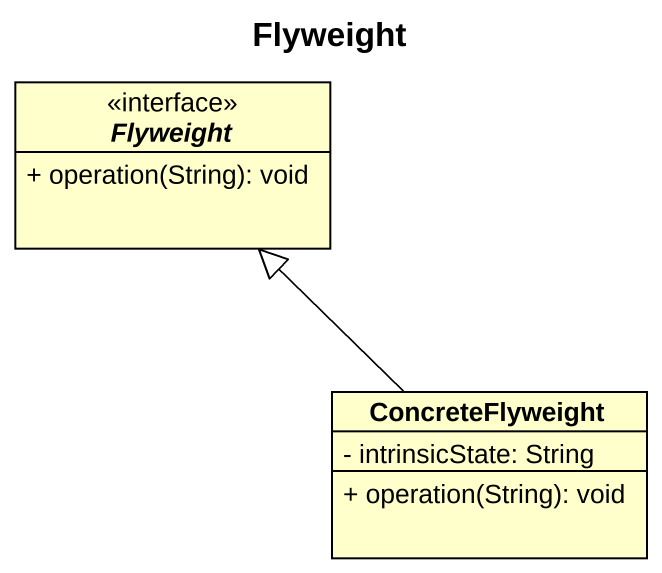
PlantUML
@startuml
title Flyweight
hide circle
hide empty members
skinparam classAttributeIconSize 0
interface Flyweight {
  + operation(String): void
}
class ConcreteFlyweight {
  - intrinsicState: String
  + operation(String): void
}
ConcreteFlyweight -up-|> Flyweight
@enduml
